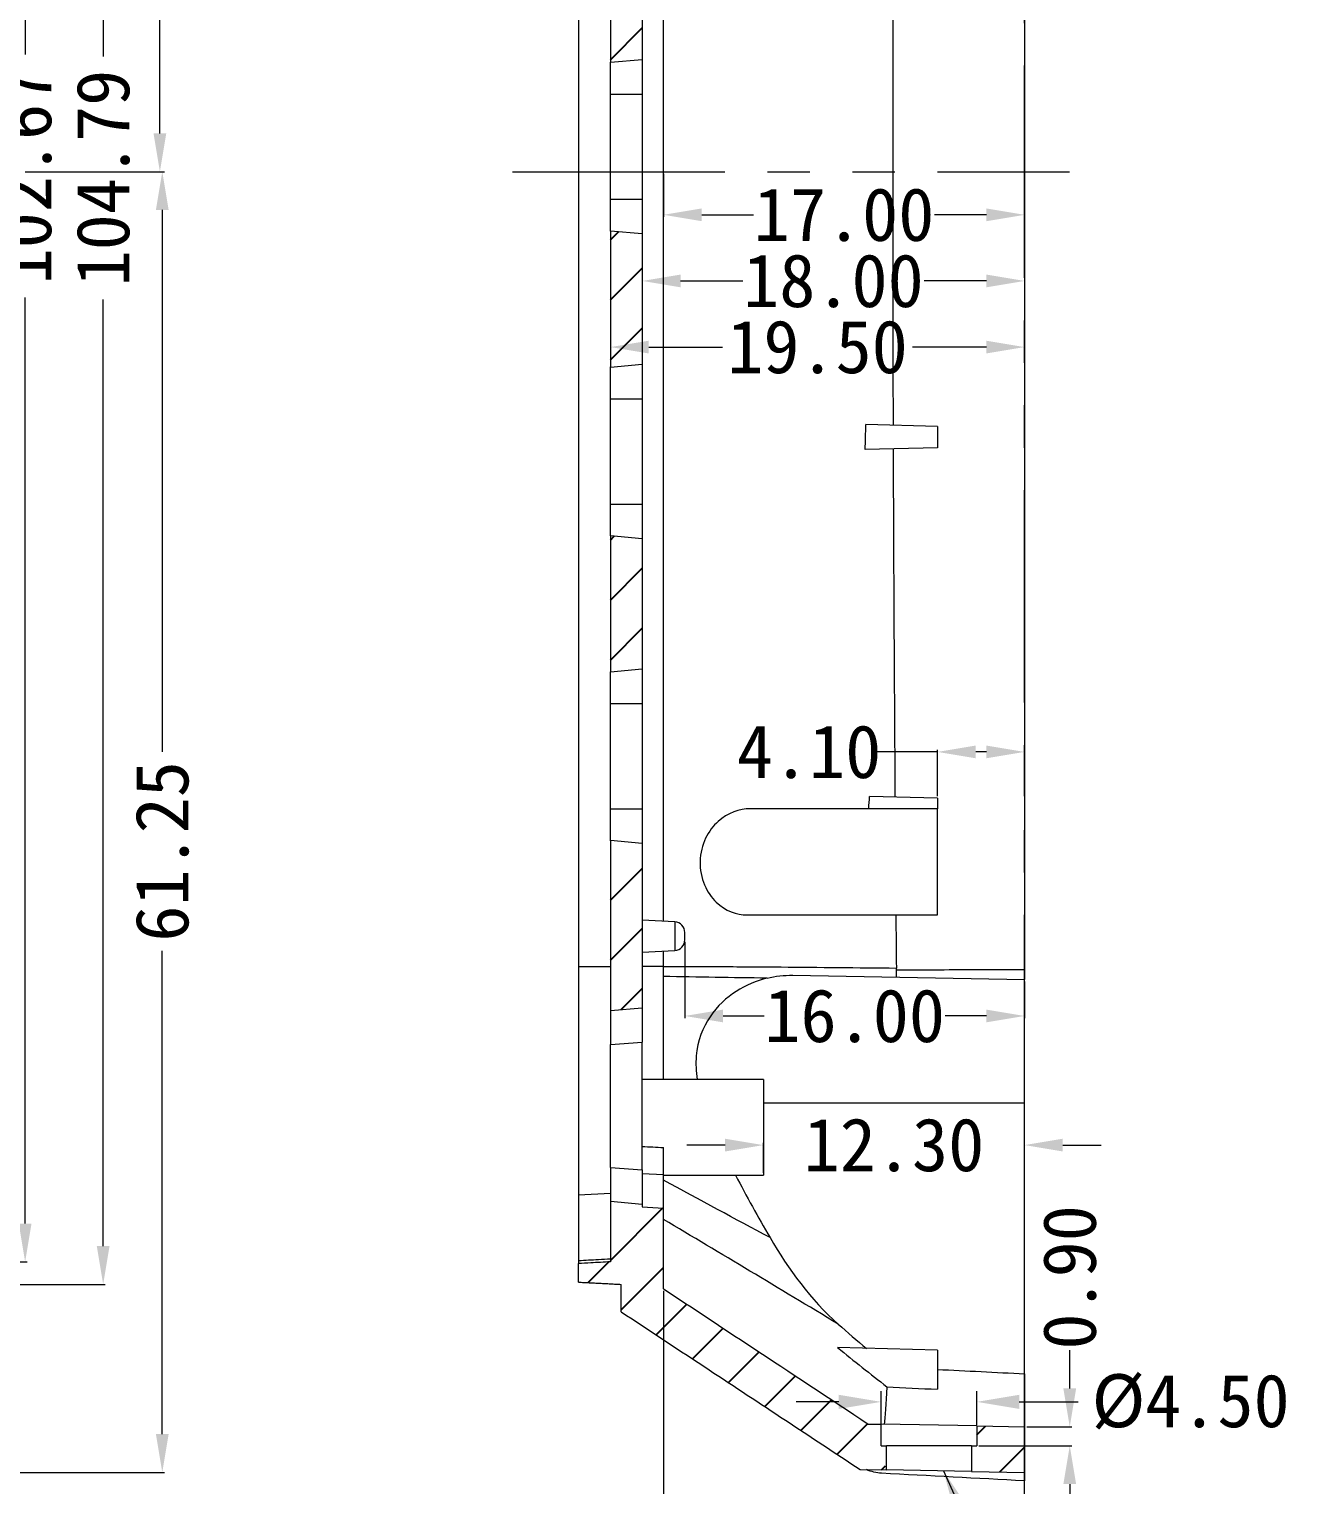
# Model space of a CAD drawing. Extents: x -40 to 272, y -118 to 614.
# Drawn here: x 100.2 to 159.5, y 211.2 to 279.8 of the extents above; entities that cross this region are included whole.
import ezdxf

# ---------------------------------------------------------------- set-up
doc = ezdxf.new("R2010")
doc.units = 0
doc.header["$MEASUREMENT"] = 0
doc.linetypes.add('PHANTOM', pattern=[2.5, 1.25, -0.25, 0.25, -0.25, 0.25, -0.25])
doc.layers.add('20', color=7, linetype='Continuous')
doc.layers.add('30', color=7, linetype='Continuous')
doc.layers.add('dim', color=82, linetype='Continuous', lineweight=9)
doc.dimstyles.new('3', dxfattribs={"dimtxt": 2.5, "dimasz": 1.8, "dimexe": 0.1, "dimexo": 0.1, "dimgap": 0.1, "dimtad": 0, "dimzin": 0, "dimdsep": 46, "dimtxsty": 'Standard', "dimcen": 0, "dimclrd": 4, "dimclre": 4, "dimclrt": 3, "dimadec": 1, "dimazin": 0, "dimtfac": 1, "dimtofl": 0, "dimtmove": 0, "dimatfit": 3, "dimfxl": 0.18, "dimtolj": 1, "dimtzin": 0, "dimlwd": 9, "dimlwe": 9, "dimarcsym": 0})

# ---------------------------------------------------------------- blocks, each defined once
blk = doc.blocks.new('HATCH3')
at = {"color": 200, "linetype": 'Continuous'}
for p, q in [((534.34, 480.465), (535.84, 481.963)), ((534.34, 471.984), (534.718, 472.361)), ((534.34, 469.157), (535.84, 470.655)), ((534.34, 466.33), (535.84, 467.828)), ((534.34, 457.849), (534.52, 458.029)), ((534.34, 455.022), (535.84, 456.52)), ((534.34, 452.195), (535.84, 453.693)), ((534.34, 440.887), (535.84, 442.385)), ((534.34, 438.06), (535.84, 439.558)), ((534.847, 435.739), (535.84, 436.731)), ((534.34, 423.925), (536.814, 426.397)), ((533.294, 422.88), (534.27, 423.855)), ((534.84, 421.597), (536.84, 423.595)), ((536.492, 420.42), (537.936, 421.863)), ((538.196, 419.296), (539.64, 420.739)), ((539.9, 418.171), (541.344, 419.614)), ((541.604, 417.046), (543.048, 418.489)), ((543.308, 415.922), (544.752, 417.365)), ((545.012, 414.797), (546.456, 416.24)), ((551.59, 415.714), (552.003, 416.127)), ((552.669, 413.965), (553.84, 415.135)), ((547.106, 414.063), (547.297, 414.253))]:
    blk.add_line(p, q, dxfattribs=at)
blk = doc.blocks.new('*D100')
at = {"color": 4, "linetype": 'Continuous', "lineweight": 9}
for p, q in [((56.222, 334.871), (106.485, 334.871)), ((106.385, 333.071), (106.385, 307.201)), ((106.385, 274.874), (106.385, 298.251)), ((100.04, 273.074), (106.485, 273.074))]:
    blk.add_line(p, q, dxfattribs=at)
for points in [[(106.085, 333.071), (106.685, 333.071), (106.385, 334.871)], [(106.085, 274.874), (106.685, 274.874), (106.385, 273.074)]]:
    blk.add_solid(points, dxfattribs=at)
at = {"layer": 'Defpoints', "color": 0, "linetype": 'Continuous', "lineweight": 9}
for p in [(56.122, 334.871), (106.385, 334.871), (99.94, 273.074)]:
    blk.add_point(p, dxfattribs=at)
at = {"color": 3, "linetype": 'Continuous', "lineweight": 9, "insert": (106.385, 302.726), "char_height": 2.5, "attachment_point": 5, "rotation": 90}
blk.add_mtext('\\A1;61.80', dxfattribs=at)
blk = doc.blocks.new('*D101')
at = {"color": 4, "linetype": 'Continuous', "lineweight": 9}
for p, q in [((100.04, 273.074), (106.598, 273.074)), ((106.498, 271.274), (106.498, 245.75)), ((106.498, 213.624), (106.498, 236.383)), ((62.572, 211.824), (106.598, 211.824))]:
    blk.add_line(p, q, dxfattribs=at)
for points in [[(106.198, 271.274), (106.798, 271.274), (106.498, 273.074)], [(106.198, 213.624), (106.798, 213.624), (106.498, 211.824)]]:
    blk.add_solid(points, dxfattribs=at)
at = {"layer": 'Defpoints', "color": 0, "linetype": 'Continuous', "lineweight": 9}
for p in [(99.94, 273.074), (106.498, 273.074), (62.472, 211.824)]:
    blk.add_point(p, dxfattribs=at)
at = {"color": 3, "linetype": 'Continuous', "lineweight": 9, "insert": (106.498, 241.066), "char_height": 2.5, "attachment_point": 5, "rotation": 90}
blk.add_mtext('\\A1;61.25', dxfattribs=at)
blk = doc.blocks.new('*D103')
at = {"color": 4, "linetype": 'Continuous', "lineweight": 9}
for p, q in [((56.217, 324.41), (100.14, 324.41)), ((100.04, 322.61), (100.04, 278.591)), ((100.04, 223.538), (100.04, 267.141)), ((56.226, 221.738), (100.14, 221.738))]:
    blk.add_line(p, q, dxfattribs=at)
for points in [[(99.74, 322.61), (100.34, 322.61), (100.04, 324.41)], [(99.74, 223.538), (100.34, 223.538), (100.04, 221.738)]]:
    blk.add_solid(points, dxfattribs=at)
at = {"layer": 'Defpoints', "color": 0, "linetype": 'Continuous', "lineweight": 9}
for p in [(56.117, 324.41), (100.04, 324.41), (56.126, 221.738)]:
    blk.add_point(p, dxfattribs=at)
at = {"color": 3, "linetype": 'Continuous', "lineweight": 9, "insert": (100.04, 272.866), "char_height": 2.5, "attachment_point": 5, "rotation": 90}
blk.add_mtext('\\A1;102.67', dxfattribs=at)
blk = doc.blocks.new('*D104')
at = {"color": 4, "linetype": 'Continuous', "lineweight": 9}
for p, q in [((56.222, 325.47), (103.815, 325.47)), ((103.715, 323.67), (103.715, 278.497)), ((103.715, 222.478), (103.715, 267.047)), ((56.222, 220.678), (103.815, 220.678))]:
    blk.add_line(p, q, dxfattribs=at)
for points in [[(103.415, 323.67), (104.015, 323.67), (103.715, 325.47)], [(103.415, 222.478), (104.015, 222.478), (103.715, 220.678)]]:
    blk.add_solid(points, dxfattribs=at)
at = {"layer": 'Defpoints', "color": 0, "linetype": 'Continuous', "lineweight": 9}
for p in [(56.122, 325.47), (103.715, 325.47), (56.122, 220.678)]:
    blk.add_point(p, dxfattribs=at)
at = {"color": 3, "linetype": 'Continuous', "lineweight": 9, "insert": (103.715, 272.772), "char_height": 2.5, "attachment_point": 5, "rotation": 90}
blk.add_mtext('\\A1;104.79', dxfattribs=at)
blk = doc.blocks.new('*D150')
at = {"color": 4, "linetype": 'Continuous', "lineweight": 9}
for p, q in [((130.101, 220.366), (130.101, 209.255)), ((131.901, 209.355), (134.334, 209.355)), ((145.301, 209.355), (142.867, 209.355)), ((147.101, 208.172), (147.101, 209.455))]:
    blk.add_line(p, q, dxfattribs=at)
for points in [[(131.901, 209.655), (131.901, 209.055), (130.101, 209.355)], [(145.301, 209.655), (145.301, 209.055), (147.101, 209.355)]]:
    blk.add_solid(points, dxfattribs=at)
at = {"layer": 'Defpoints', "color": 0, "linetype": 'Continuous', "lineweight": 9}
for p in [(130.101, 220.466), (147.101, 209.355), (147.101, 208.072)]:
    blk.add_point(p, dxfattribs=at)
at = {"color": 3, "linetype": 'Continuous', "lineweight": 9, "insert": (138.601, 209.355), "char_height": 2.5, "attachment_point": 5}
blk.add_mtext('\\A1;17.00', dxfattribs=at)
blk = doc.blocks.new('*D151')
at = {"layer": 'Defpoints', "color": 0, "linetype": 'Continuous', "lineweight": 9}
for p in [(144.851, 215.145), (140.351, 213.583), (144.851, 213.544)]:
    blk.add_point(p, dxfattribs=at)
at = {"layer": 'dim', "color": 4, "linetype": 'Continuous', "lineweight": 9}
for p, q in [((140.351, 214.083), (140.351, 215.645)), ((144.851, 214.043), (144.851, 215.645)), ((138.351, 215.145), (136.351, 215.145)), ((146.851, 215.145), (149.629, 215.145))]:
    blk.add_line(p, q, dxfattribs=at)
for points in [[(138.351, 215.478), (138.351, 214.812), (140.351, 215.145)], [(146.851, 215.478), (146.851, 214.812), (144.851, 215.145)]]:
    blk.add_solid(points, dxfattribs=at)
at = {"layer": 'dim', "color": 3, "linetype": 'Continuous', "lineweight": 9, "insert": (154.921, 215.145), "char_height": 2.5, "attachment_point": 5}
blk.add_mtext('\\A1;%%c4.50', dxfattribs=at)
blk = doc.blocks.new('*D152')
at = {"color": 4, "linetype": 'Continuous', "lineweight": 9}
for p, q in [((149.228, 215.774), (149.228, 217.574)), ((147.201, 213.974), (149.328, 213.974)), ((144.951, 213.074), (149.328, 213.074)), ((149.228, 211.274), (149.228, 209.474))]:
    blk.add_line(p, q, dxfattribs=at)
for points in [[(148.928, 215.774), (149.528, 215.774), (149.228, 213.974)], [(148.928, 211.274), (149.528, 211.274), (149.228, 213.074)]]:
    blk.add_solid(points, dxfattribs=at)
at = {"layer": 'Defpoints', "color": 0, "linetype": 'Continuous', "lineweight": 9}
for p in [(147.101, 213.974), (149.228, 213.974), (144.851, 213.074)]:
    blk.add_point(p, dxfattribs=at)
at = {"color": 3, "linetype": 'Continuous', "lineweight": 9, "insert": (149.228, 221.007), "char_height": 2.5, "attachment_point": 5, "rotation": 90}
blk.add_mtext('\\A1;0.90', dxfattribs=at)
blk = doc.blocks.new('*D160')
at = {"color": 4, "linetype": 'Continuous', "lineweight": 9}
for p, q in [((143.001, 245.75), (140.179, 245.75)), ((143.001, 243.674), (143.001, 245.85)), ((145.301, 245.75), (144.801, 245.75)), ((147.101, 243.674), (147.101, 245.85))]:
    blk.add_line(p, q, dxfattribs=at)
for points in [[(144.801, 246.05), (144.801, 245.45), (143.001, 245.75)], [(145.301, 246.05), (145.301, 245.45), (147.101, 245.75)]]:
    blk.add_solid(points, dxfattribs=at)
at = {"layer": 'Defpoints', "color": 0, "linetype": 'Continuous', "lineweight": 9}
for p in [(143.001, 245.75), (143.001, 243.574), (147.101, 243.574)]:
    blk.add_point(p, dxfattribs=at)
at = {"color": 3, "linetype": 'Continuous', "lineweight": 9, "insert": (136.954, 245.75), "char_height": 2.5, "attachment_point": 5}
blk.add_mtext('\\A1;4.10', dxfattribs=at)
blk = doc.blocks.new('*D161')
at = {"color": 4, "linetype": 'Continuous', "lineweight": 9}
for p, q in [((133.001, 227.236), (131.201, 227.236)), ((134.801, 225.924), (134.801, 227.336)), ((147.101, 225.924), (147.101, 227.336)), ((148.901, 227.236), (150.701, 227.236))]:
    blk.add_line(p, q, dxfattribs=at)
for points in [[(133.001, 227.536), (133.001, 226.936), (134.801, 227.236)], [(148.901, 227.536), (148.901, 226.936), (147.101, 227.236)]]:
    blk.add_solid(points, dxfattribs=at)
at = {"layer": 'Defpoints', "color": 0, "linetype": 'Continuous', "lineweight": 9}
for p in [(147.101, 227.236), (134.801, 225.824), (147.101, 225.824)]:
    blk.add_point(p, dxfattribs=at)
at = {"color": 3, "linetype": 'Continuous', "lineweight": 9, "insert": (140.951, 227.236), "char_height": 2.5, "attachment_point": 5}
blk.add_mtext('\\A1;12.30', dxfattribs=at)
blk = doc.blocks.new('*D164')
at = {"color": 4, "linetype": 'Continuous', "lineweight": 9}
for p, q in [((130.101, 272.974), (130.101, 270.942)), ((147.101, 272.974), (147.101, 270.942)), ((131.901, 271.042), (134.334, 271.042)), ((145.301, 271.042), (142.867, 271.042))]:
    blk.add_line(p, q, dxfattribs=at)
for points in [[(131.901, 271.342), (131.901, 270.742), (130.101, 271.042)], [(145.301, 271.342), (145.301, 270.742), (147.101, 271.042)]]:
    blk.add_solid(points, dxfattribs=at)
at = {"layer": 'Defpoints', "color": 0, "linetype": 'Continuous', "lineweight": 9}
for p in [(130.101, 273.074), (147.101, 273.074), (147.101, 271.042)]:
    blk.add_point(p, dxfattribs=at)
at = {"color": 3, "linetype": 'Continuous', "lineweight": 9, "insert": (138.601, 271.042), "char_height": 2.5, "attachment_point": 5}
blk.add_mtext('\\A1;17.00', dxfattribs=at)
blk = doc.blocks.new('*D165')
at = {"color": 4, "linetype": 'Continuous', "lineweight": 9}
for p, q in [((147.101, 270.842), (147.101, 267.828)), ((129.101, 270.04), (129.101, 267.828)), ((130.901, 267.928), (133.834, 267.928)), ((145.301, 267.928), (142.367, 267.928))]:
    blk.add_line(p, q, dxfattribs=at)
for points in [[(130.901, 268.228), (130.901, 267.628), (129.101, 267.928)], [(145.301, 268.228), (145.301, 267.628), (147.101, 267.928)]]:
    blk.add_solid(points, dxfattribs=at)
at = {"layer": 'Defpoints', "color": 0, "linetype": 'Continuous', "lineweight": 9}
for p in [(147.101, 270.942), (129.101, 270.14), (147.101, 267.928)]:
    blk.add_point(p, dxfattribs=at)
at = {"color": 3, "linetype": 'Continuous', "lineweight": 9, "insert": (138.101, 267.928), "char_height": 2.5, "attachment_point": 5}
blk.add_mtext('\\A1;18.00', dxfattribs=at)
blk = doc.blocks.new('*D166')
at = {"color": 4, "linetype": 'Continuous', "lineweight": 9}
for p, q in [((147.101, 267.728), (147.101, 264.714)), ((127.601, 266.974), (127.601, 264.714)), ((129.401, 264.814), (132.876, 264.814)), ((145.301, 264.814), (141.826, 264.814))]:
    blk.add_line(p, q, dxfattribs=at)
for points in [[(129.401, 265.114), (129.401, 264.514), (127.601, 264.814)], [(145.301, 265.114), (145.301, 264.514), (147.101, 264.814)]]:
    blk.add_solid(points, dxfattribs=at)
at = {"layer": 'Defpoints', "color": 0, "linetype": 'Continuous', "lineweight": 9}
for p in [(147.101, 267.828), (127.601, 267.074), (147.101, 264.814)]:
    blk.add_point(p, dxfattribs=at)
at = {"color": 3, "linetype": 'Continuous', "lineweight": 9, "insert": (137.351, 264.814), "char_height": 2.5, "attachment_point": 5}
blk.add_mtext('\\A1;19.50', dxfattribs=at)
blk = doc.blocks.new('*D167')
at = {"color": 4, "linetype": 'Continuous', "lineweight": 9}
for p, q in [((131.101, 236.803), (131.101, 233.216)), ((147.101, 234.939), (147.101, 233.216)), ((132.901, 233.316), (134.834, 233.316)), ((145.301, 233.316), (143.367, 233.316))]:
    blk.add_line(p, q, dxfattribs=at)
for points in [[(132.901, 233.616), (132.901, 233.016), (131.101, 233.316)], [(145.301, 233.616), (145.301, 233.016), (147.101, 233.316)]]:
    blk.add_solid(points, dxfattribs=at)
at = {"layer": 'Defpoints', "color": 0, "linetype": 'Continuous', "lineweight": 9}
for p in [(131.101, 236.903), (147.101, 235.039), (147.101, 233.316)]:
    blk.add_point(p, dxfattribs=at)
at = {"color": 3, "linetype": 'Continuous', "lineweight": 9, "insert": (139.101, 233.316), "char_height": 2.5, "attachment_point": 5}
blk.add_mtext('\\A1;16.00', dxfattribs=at)

msp = doc.modelspace()

# ---------------------------------------------------------------- linework, layer by layer
at = {"layer": '20', "color": 7, "linetype": 'Continuous', "lineweight": 9}
for p, q in [((147.101, 310.639), (147.101, 235.509)), ((126.101, 310.5), (126.101, 235.648)), ((130.101, 237.773), (130.101, 296.375)), ((127.601, 284.624), (127.601, 278.224)), ((129.101, 284.492), (129.101, 278.356)), ((127.601, 278.224), (129.101, 278.356)), ((127.601, 276.725), (129.101, 276.725)), ((127.601, 271.773), (127.601, 276.725)), ((129.101, 276.725), (129.101, 271.773)), ((127.601, 271.773), (129.101, 271.773)), ((129.101, 270.142), (127.601, 270.274)), ((127.601, 270.274), (127.601, 263.874)), ((129.101, 270.142), (129.101, 264.006)), ((127.601, 263.874), (129.101, 264.006)), ((127.601, 262.375), (129.101, 262.375)), ((127.601, 257.423), (127.601, 262.375)), ((129.101, 262.375), (129.101, 257.423)), ((143.001, 261.074), (139.631, 261.162)), ((143.001, 261.074), (143.001, 260.074)), ((143.001, 260.074), (139.596, 259.985)), ((127.601, 257.423), (129.101, 257.423)), ((127.601, 255.924), (127.601, 249.524)), ((129.101, 255.792), (127.601, 255.924)), ((129.101, 255.792), (129.101, 249.656)), ((127.601, 249.524), (129.101, 249.656)), ((127.601, 248.025), (129.101, 248.025)), ((127.601, 243.073), (127.601, 248.025)), ((129.101, 248.025), (129.101, 243.073)), ((143.001, 243.574), (139.801, 243.658)), ((143.001, 243.574), (143.001, 243.074)), ((127.601, 243.073), (129.101, 243.073)), ((143.001, 243.074), (134.209, 243.074)), ((143.001, 240.574), (143.001, 243.074)), ((127.601, 241.574), (127.601, 233.574)), ((129.101, 241.442), (127.601, 241.574)), ((129.101, 241.442), (129.101, 233.705)), ((143.001, 238.074), (143.001, 240.574)), ((134.05, 238.074), (143.001, 238.074)), ((130.627, 237.744), (129.101, 237.824)), ((130.627, 237.744), (130.627, 237.074)), ((131.101, 237.074), (131.101, 237.245)), ((130.627, 237.074), (130.627, 236.404)), ((131.101, 236.903), (131.101, 237.074)), ((129.101, 236.324), (130.627, 236.404)), ((130.101, 235.648), (130.101, 236.377)), ((126.101, 235.648), (127.601, 235.648)), ((126.101, 235.648), (126.101, 224.897)), ((130.101, 235.648), (129.101, 235.648)), ((130.101, 230.324), (130.101, 235.648)), ((136.184, 235.23), (147.101, 235.039)), ((147.101, 229.224), (147.101, 235.039)), ((127.601, 233.574), (129.101, 233.705)), ((127.601, 233.574), (127.601, 231.97)), ((129.101, 233.705), (129.101, 232.085)), ((127.601, 231.97), (129.101, 232.085)), ((127.601, 226.178), (127.601, 231.97)), ((129.101, 226.063), (129.101, 232.085)), ((134.801, 230.324), (129.101, 230.324)), ((134.801, 230.324), (134.801, 228.074)), ((134.801, 229.224), (147.101, 229.224)), ((147.101, 216.467), (147.101, 229.224)), ((134.801, 228.074), (134.801, 225.824)), ((130.101, 225.84), (130.101, 227.123)), ((127.601, 226.178), (129.101, 226.063)), ((127.601, 226.178), (127.601, 224.574)), ((129.101, 226.063), (129.101, 224.443)), ((130.101, 225.84), (129.101, 225.89)), ((130.101, 224.272), (130.101, 225.84)), ((130.101, 225.824), (134.801, 225.824)), ((126.101, 224.897), (127.601, 224.971)), ((126.101, 224.897), (126.101, 221.803)), ((129.101, 224.443), (127.601, 224.574)), ((127.601, 224.574), (127.601, 221.738)), ((129.101, 224.443), (129.101, 224.324)), ((129.101, 224.324), (130.101, 224.272)), ((130.101, 220.466), (130.101, 224.272)), ((126.101, 220.783), (126.101, 221.659)), ((128.101, 219.39), (128.101, 220.678)), ((143.001, 217.574), (138.297, 217.697)), ((143.001, 217.574), (143.001, 215.737)), ((147.101, 216.467), (147.101, 213.974)), ((139.742, 214.102), (140.351, 214.092)), ((140.351, 213.074), (140.351, 214.092)), ((144.851, 214.013), (140.351, 214.092)), ((144.851, 214.013), (147.101, 213.974)), ((144.851, 214.013), (144.851, 213.074)), ((147.101, 213.974), (147.101, 211.824)), ((140.351, 213.074), (140.601, 213.074)), ((140.601, 211.937), (140.601, 213.074)), ((144.601, 213.074), (140.601, 213.074)), ((144.601, 213.074), (144.851, 213.074)), ((144.601, 213.074), (144.601, 211.868)), ((139.358, 211.959), (140.601, 211.937)), ((144.601, 211.868), (140.601, 211.937)), ((144.601, 211.868), (147.101, 211.824)), ((147.101, 211.824), (147.101, 211.424))]:
    msp.add_line(p, q, dxfattribs=at)
for centre, start, end in [((130.601, 237.245), 0, 87), ((130.601, 236.903), 273, 0)]:
    msp.add_arc(centre, 0.5, start, end, dxfattribs=at)
for points, knots in [([(140.909, 285.019), (140.897, 281.039), (140.891, 277.058), (140.891, 269.09), (140.897, 265.109), (140.909, 261.129)], [0, 0, 0, 0, 0.5, 0.5, 1, 1, 1, 1]), ([(129.101, 278.358), (129.101, 278.353), (129.101, 278.177), (129.101, 277.576), (129.101, 277.151), (129.101, 276.725)], [0, 0, 0, 0, 0.5, 0.5, 1, 1, 1, 1]), ([(127.601, 276.725), (127.601, 277.117), (127.601, 277.507), (127.601, 278.06), (127.601, 278.222), (127.601, 278.227)], [0, 0, 0, 0, 0.5, 0.5, 1, 1, 1, 1]), ([(127.601, 270.271), (127.601, 270.276), (127.601, 270.435), (127.601, 270.987), (127.601, 271.378), (127.601, 271.773)], [0, 0, 0, 0, 0.5, 0.5, 1, 1, 1, 1]), ([(129.101, 271.773), (129.101, 271.343), (129.101, 270.918), (129.101, 270.318), (129.101, 270.145), (129.101, 270.14)], [0, 0, 0, 0, 0.5, 0.5, 1, 1, 1, 1]), ([(129.101, 264.008), (129.101, 264.003), (129.101, 263.827), (129.101, 263.226), (129.101, 262.801), (129.101, 262.375)], [0, 0, 0, 0, 0.5, 0.5, 1, 1, 1, 1]), ([(127.601, 262.375), (127.601, 262.767), (127.601, 263.157), (127.601, 263.71), (127.601, 263.872), (127.601, 263.877)], [0, 0, 0, 0, 0.5, 0.5, 1, 1, 1, 1]), ([(140.913, 260.019), (140.922, 257.284), (140.934, 254.549), (140.963, 249.084), (140.98, 246.354), (140.999, 243.626)], [0, 0, 0, 0, 0.5, 0.5, 1, 1, 1, 1]), ([(127.601, 255.921), (127.601, 255.926), (127.601, 256.085), (127.601, 256.637), (127.601, 257.028), (127.601, 257.423)], [0, 0, 0, 0, 0.5, 0.5, 1, 1, 1, 1]), ([(129.101, 257.423), (129.101, 256.993), (129.101, 256.568), (129.101, 255.968), (129.101, 255.795), (129.101, 255.79)], [0, 0, 0, 0, 0.5, 0.5, 1, 1, 1, 1]), ([(129.101, 249.658), (129.101, 249.653), (129.101, 249.477), (129.101, 248.876), (129.101, 248.451), (129.101, 248.025)], [0, 0, 0, 0, 0.5, 0.5, 1, 1, 1, 1]), ([(127.601, 248.025), (127.601, 248.417), (127.601, 248.807), (127.601, 249.36), (127.601, 249.522), (127.601, 249.527)], [0, 0, 0, 0, 0.5, 0.5, 1, 1, 1, 1]), ([(127.601, 241.571), (127.601, 241.576), (127.601, 241.735), (127.601, 242.287), (127.601, 242.678), (127.601, 243.073)], [0, 0, 0, 0, 0.5, 0.5, 1, 1, 1, 1]), ([(129.101, 243.073), (129.101, 242.643), (129.101, 242.218), (129.101, 241.618), (129.101, 241.445), (129.101, 241.44)], [0, 0, 0, 0, 0.5, 0.5, 1, 1, 1, 1]), ([(134.209, 243.074), (134.205, 243.074), (134.2, 243.074), (133.665, 243.071), (133.125, 242.881), (132.444, 242.27), (132.236, 242.007), (131.928, 241.366), (131.83, 240.98), (131.812, 240.206), (131.891, 239.814), (132.17, 239.158), (132.365, 238.887), (133.013, 238.264), (133.535, 238.074), (134.05, 238.074)], [0, 0, 0, 0, 0.002064, 0.002064, 0.252236, 0.252236, 0.377322, 0.377322, 0.502408, 0.502408, 0.627494, 0.627494, 0.75258, 0.75258, 1, 1, 1, 1]), ([(130.101, 235.642), (130.558, 235.643), (131.476, 235.644), (132.856, 235.641), (134.245, 235.635), (136.073, 235.62), (138.346, 235.598), (140.154, 235.581), (141.063, 235.573)], [0, 0, 0, 0, 0.125106, 0.250973, 0.377617, 0.505051, 0.751058, 1, 1, 1, 1]), ([(141.064, 235.489), (141.816, 235.491), (142.569, 235.494), (143.321, 235.496), (144.581, 235.5), (145.841, 235.505), (147.101, 235.509)], [0, 0, 0, 0, 0.37393, 0.37393, 0.37393, 1, 1, 1, 1]), ([(134.977, 235.097), (134.477, 234.976), (133.981, 234.771), (133.066, 234.18), (132.634, 233.787), (131.954, 232.779), (131.704, 232.148), (131.612, 231.072), (131.631, 230.698), (131.691, 230.324)], [0, 0, 0, 0, 0.285444, 0.285444, 0.570888, 0.570888, 0.856332, 0.856332, 1, 1, 1, 1]), ([(138.325, 218.809), (136.925, 219.652), (135.54, 220.484), (132.798, 222.128), (131.441, 222.938), (130.099, 223.735)], [0, 0, 0, 0, 0.5, 0.5, 1, 1, 1, 1]), ([(126.101, 221.803), (126.256, 221.811), (126.411, 221.819), (126.566, 221.827), (126.721, 221.835), (126.876, 221.843), (127.031, 221.851), (127.221, 221.861), (127.411, 221.871), (127.601, 221.881)], [0, 0, 0, 0, 0.310006, 0.310006, 0.310006, 0.620012, 0.620012, 0.620012, 1, 1, 1, 1]), ([(127.601, 221.738), (127.446, 221.73), (127.291, 221.721), (127.136, 221.713), (126.981, 221.705), (126.826, 221.697), (126.671, 221.689), (126.481, 221.679), (126.291, 221.669), (126.101, 221.659)], [0, 0, 0, 0, 0.310006, 0.310006, 0.310006, 0.620012, 0.620012, 0.620012, 1, 1, 1, 1]), ([(130.101, 220.466), (131.481, 219.555), (132.861, 218.644), (134.241, 217.733), (136.075, 216.523), (137.908, 215.313), (139.742, 214.102)], [0, 0, 0, 0, 0.429432, 0.429432, 0.429432, 1, 1, 1, 1]), ([(128.101, 219.39), (129.484, 218.477), (130.867, 217.564), (132.25, 216.651), (133.447, 215.861), (134.643, 215.071), (135.84, 214.282), (137.013, 213.507), (138.186, 212.733), (139.358, 211.959)], [0, 0, 0, 0, 0.368603, 0.368603, 0.368603, 0.68745, 0.68745, 0.68745, 1, 1, 1, 1])]:
    msp.add_open_spline(points, degree=3, knots=knots, dxfattribs=at)
for points, degree in [([(139.596, 259.985), (139.608, 260.377), (139.62, 260.77), (139.631, 261.162)], 3), ([(139.762, 243.074), (139.775, 243.269), (139.788, 243.463), (139.801, 243.658)], 3), ([(141.041, 238.072), (141.048, 237.239), (141.055, 236.406), (141.063, 235.573)], 3), ([(134.977, 235.096), (133.341, 235.118), (131.716, 235.144), (130.101, 235.174)], 3), ([(134.975, 235.096), (135.376, 235.193), (135.78, 235.237), (136.184, 235.23)], 3), ([(141.064, 235.489), (141.063, 235.517), (141.063, 235.545), (141.063, 235.573)], 3), ([(141.07, 235.145), (141.069, 235.26), (141.067, 235.374), (141.064, 235.489)], 3), ([(147.101, 235.509), (147.101, 235.353), (147.101, 235.196), (147.101, 235.039)], 3), ([(129.101, 227.171), (129.434, 227.155), (129.767, 227.139), (130.101, 227.123)], 3), ([(135.115, 222.886), (133.48, 223.754), (131.811, 224.65), (130.1, 225.58)], 3), ([(133.495, 225.821), (134.002, 224.825), (134.55, 223.848), (135.115, 222.881)], 3), ([(135.115, 222.881), (135.991, 221.38), (137.023, 219.957), (138.327, 218.806)], 3), ([(126.101, 221.803), (126.101, 221.707), (126.101, 221.654), (126.101, 221.661)], 3), ([(126.101, 220.783), (128.101, 220.678)], 1), ([(138.327, 218.806), (138.767, 218.418), (139.21, 218.034), (139.657, 217.654)], 3), ([(138.297, 217.697), (139.066, 217.074), (139.841, 216.46), (140.621, 215.852)], 3), ([(143.001, 216.672), (144.367, 216.604), (145.734, 216.535), (147.101, 216.467)], 3), ([(140.621, 215.852), (140.565, 215.036), (140.521, 214.443), (140.494, 214.076)], 3), ([(140.621, 215.852), (141.414, 215.814), (142.207, 215.775), (143.001, 215.737)], 3), ([(140.368, 211.783), (140.244, 211.789), (140.003, 211.825), (139.771, 211.903), (139.659, 211.954)], 3), ([(147.101, 211.424), (144.856, 211.544), (142.612, 211.663), (140.368, 211.783)], 3)]:
    msp.add_open_spline(points, degree=degree, dxfattribs=at)
at = {"layer": '30', "color": 1, "linetype": 'PHANTOM', "lineweight": 9, "ltscale": 8}
for p, q in [((147.101, 208.072), (147.101, 338.407)), ((122.994, 273.074), (149.21, 273.074))]:
    msp.add_line(p, q, dxfattribs=at)

# ---------------------------------------------------------------- block references
at = {"layer": '20', "color": 200, "linetype": 'Continuous', "lineweight": 9}
msp.add_blockref('HATCH3', (-406.739, -202.121), dxfattribs=at)

# ---------------------------------------------------------------- dimensions: what is measured, and where the dimension line sits
at = {"linetype": 'Continuous', "lineweight": 9}
for base, p1, p2, picture, middle in [((106.385, 334.871), (99.94, 273.074), (56.122, 334.871), '*D100', (106.385, 302.726)), ((103.715, 325.47), (56.122, 220.678), (56.122, 325.47), '*D104', (103.715, 272.772)), ((100.04, 324.41), (56.126, 221.738), (56.117, 324.41), '*D103', (100.04, 272.866)), ((106.498, 273.074), (62.472, 211.824), (99.94, 273.074), '*D101', (106.498, 241.066))]:
    dim = msp.add_linear_dim(base=base, p1=p1, p2=p2, angle=90, dimstyle='3', dxfattribs=at)
    dim.commit()
    dim.dimension.update_dxf_attribs({"geometry": picture, "text_midpoint": middle, "dimtype": 160})
for base, p1, p2, picture, middle in [((147.101, 271.042), (130.101, 273.074), (147.101, 273.074), '*D164', (138.601, 271.042)), ((147.101, 267.928), (129.101, 270.14), (147.101, 270.942), '*D165', (138.101, 267.928)), ((147.101, 264.814), (127.601, 267.074), (147.101, 267.828), '*D166', (137.351, 264.814)), ((147.101, 233.316), (131.101, 236.903), (147.101, 235.039), '*D167', (139.101, 233.316)), ((147.101, 227.236), (134.801, 225.824), (147.101, 225.824), '*D161', (140.951, 227.236)), ((147.101, 209.355), (130.101, 220.466), (147.101, 208.072), '*D150', (138.601, 209.355))]:
    dim = msp.add_linear_dim(base=base, p1=p1, p2=p2, dimstyle='3', dxfattribs=at)
    dim.commit()
    dim.dimension.update_dxf_attribs({"geometry": picture, "text_midpoint": middle})
dim = msp.add_linear_dim(base=(143.001, 245.75), p1=(147.101, 243.574), p2=(143.001, 243.574), dimstyle='3', dxfattribs=at)
dim.commit()
dim.dimension.update_dxf_attribs({"geometry": '*D160', "text_midpoint": (136.954, 245.75), "dimtype": 160})
dim = msp.add_linear_dim(base=(149.228, 213.974), p1=(144.851, 213.074), p2=(147.101, 213.974), angle=90, dimstyle='3', dxfattribs=at)
dim.commit()
dim.dimension.update_dxf_attribs({"geometry": '*D152', "text_midpoint": (149.228, 221.007)})
at = {"layer": 'dim', "linetype": 'Continuous', "lineweight": 9}
dim = msp.add_linear_dim(base=(144.851, 215.145), p1=(140.351, 213.583), p2=(144.851, 213.544), text='%%c<>', dimstyle='3', override={"dimasz": 2, "dimexe": 0.49975, "dimexo": 0.49975, "dimgap": 0.49975}, dxfattribs=at)
dim.commit()
dim.dimension.update_dxf_attribs({"geometry": '*D151', "text_midpoint": (154.921, 215.145), "dimtype": 160})

# ---------------------------------------------------------------- leaders
at = {"layer": 'dim', "linetype": 'Continuous', "lineweight": 9, "annotation_type": 0, "has_hookline": 1, "hookline_direction": 0, "text_width": 5.417}
msp.add_leader([(143.286, 211.891), (145.508, 206.952), (147.508, 206.952)], dimstyle='3', override={"dimasz": 2, "dimexe": 0.49975, "dimexo": 0.49975, "dimgap": 0.49975}, dxfattribs=at)

doc.saveas('drawing.dxf')
